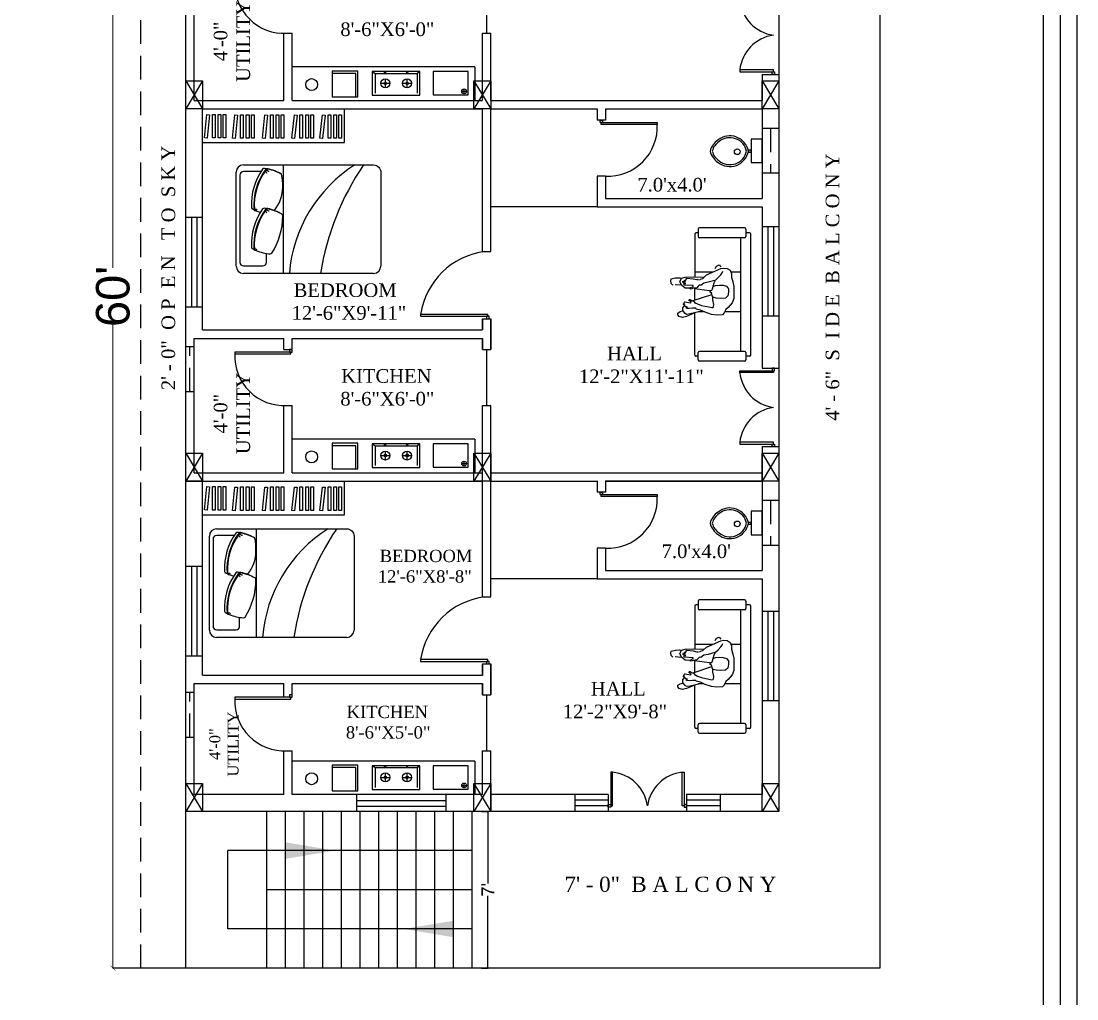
# Model space of a CAD drawing. Header units: inches. Extents: x 572007 to 584304, y -133032 to -127720.
# Drawn here: x 574140 to 574706, y -132204 to -131680 of the extents above; entities that cross this region are included whole.
import ezdxf

# ---------------------------------------------------------------- set-up
doc = ezdxf.new("R2010")
doc.units = ezdxf.units.IN
doc.header["$LTSCALE"] = 2
doc.header["$MEASUREMENT"] = 0
doc.header["$PDSIZE"] = 60727.40515
doc.linetypes.add('HIDDEN', pattern=[9.525, 6.35, -3.175])
doc.styles.add('MtXpl_Times_New_Roma', font='times.ttf')
doc.styles.get("Standard").update_dxf_attribs({"font": 'arial.ttf'})
doc.dimstyles.new('Standard$0', dxfattribs={"dimtxt": 12, "dimasz": 2.5, "dimexe": 0, "dimexo": 0, "dimgap": 0, "dimtad": 0, "dimdec": 1, "dimzin": 0, "dimdsep": 46, "dimlunit": 4, "dimtxsty": 'Standard', "dimblk": 'ARCHTICK', "dimcen": 15.09, "dimclrd": 47, "dimadec": 0, "dimazin": 0, "dimtfac": 1, "dimtdec": 1, "dimtofl": 0, "dimtmove": 0, "dimatfit": 3, "dimldrblk": 'ARCHTICK', "dimfxl": 1, "dimtolj": 1, "dimtzin": 0, "dimlwd": 20, "dimarcsym": 0})

# ---------------------------------------------------------------- blocks, each defined once
blk = doc.blocks.new('_ArchTick')
at = {"color": 0, "linetype": 'ByBlock', "const_width": 0.15}
blk.add_lwpolyline([(-0.5, -0.5), (0.5, 0.5)], dxfattribs=at)
blk = doc.blocks.new('*D44')
at = {"color": 0, "linetype": 'Continuous', "lineweight": -2, "transparency": 16777216}
for p, q in [((574204.5, -131467.37), (574189.5, -131467.37)), ((574204.5, -132187.37), (574189.5, -132187.37))]:
    blk.add_line(p, q, dxfattribs=at)
at = {"color": 47, "lineweight": 20, "transparency": 16777216}
for p, q in [((574189.5, -131467.37), (574189.5, -131812.04)), ((574189.5, -132187.37), (574189.5, -131842.69))]:
    blk.add_line(p, q, dxfattribs=at)
at = {"layer": 'DEFPOINTS', "color": 0, "transparency": 16777216}
for p in [(574204.5, -131467.37), (574189.5, -132187.37), (574204.5, -132187.37)]:
    blk.add_point(p, dxfattribs=at)
at = {"color": 47, "lineweight": 20, "transparency": 16777216, "xscale": 2.5, "yscale": 2.5, "zscale": 2.5}
for p, rotation in [((574189.5, -131467.37), 90), ((574189.5, -132187.37), 270)]:
    blk.add_blockref('_ArchTick', p, dxfattribs=dict(at, rotation=rotation))
at = {"color": 0, "transparency": 16777216, "insert": (574189.5, -131827.37), "char_height": 12, "attachment_point": 5, "rotation": 90}
blk.add_mtext("\\A1;{\\H1.5x;60'}", dxfattribs=at)

msp = doc.modelspace()

# ---------------------------------------------------------------- linework, layer by layer
at = {"linetype": 'HIDDEN'}
for p, q in [((574204.5, -132187.37), (574204.5, -131467.37)), ((574542, -131737.37), (574542, -131761.37)), ((574230.75, -131878.3), (574230.75, -131854.3)), ((574542, -131936.79), (574542, -131960.79)), ((574230.75, -132063.52), (574230.75, -132039.52))]:
    msp.add_line(p, q, dxfattribs=at)
for p, q in [((574600.5, -131491.37), (574600.5, -132187.37)), ((574228.5, -132187.37), (574228.5, -131515.37)), ((574546.5, -131563.37), (574546.5, -132103.37)), ((574233, -131722.37), (574233, -131650.37)), ((574389.75, -131656.37), (574389.75, -131686.37)), ((574281, -131722.37), (574281, -131686.37)), ((574281, -131686.37), (574285.5, -131686.37)), ((574285.5, -131722.37), (574285.5, -131686.37)), ((574387.5, -131722.37), (574387.5, -131686.37)), ((574387.5, -131686.37), (574392, -131686.37)), ((574392, -131722.37), (574392, -131686.37)), ((574320.8, -131706.59), (574307.04, -131706.59)), ((574307.04, -131706.59), (574307.04, -131720.34)), ((574320.8, -131706.59), (574307.04, -131706.59)), ((574307.04, -131706.59), (574307.04, -131720.34)), ((574319.61, -131707.89), (574307.04, -131707.89)), ((574307.04, -131707.89), (574307.04, -131720.34)), ((574319.61, -131720.34), (574319.61, -131707.89)), ((574320.8, -131720.34), (574320.8, -131706.59)), ((574320.8, -131720.34), (574320.8, -131706.59)), ((574353.99, -131706.87), (574328.36, -131706.87)), ((574328.36, -131706.87), (574328.36, -131719.57)), ((574353.99, -131719.57), (574353.99, -131706.87)), ((574361.16, -131706.91), (574361.16, -131719.41)), ((574379.83, -131706.91), (574361.16, -131706.91)), ((574379.83, -131719.41), (574379.83, -131706.91)), ((574543.5, -131706.03), (574525.5, -131706.03)), ((574525.5, -131706.03), (574525.5, -131707.03)), ((574525.5, -131707.03), (574543.5, -131707.03)), ((574537.5, -131708.37), (574537.5, -131722.37)), ((574542.85, -131708.37), (574542.85, -131707.03)), ((574542.85, -131707.03), (574544.15, -131707.03)), ((574544.15, -131708.37), (574542.85, -131708.37)), ((574543.5, -131707.03), (574543.5, -131706.03)), ((574544.15, -131707.03), (574544.15, -131708.37)), ((574333.1, -131713.15), (574334.8, -131713.15)), ((574335.5, -131712.45), (574335.5, -131710.75)), ((574335.5, -131715.55), (574335.5, -131713.84)), ((574336.19, -131713.15), (574337.89, -131713.15)), ((574344.74, -131713.15), (574346.44, -131713.15)), ((574347.14, -131712.45), (574347.14, -131710.75)), ((574347.14, -131715.55), (574347.14, -131713.84)), ((574347.83, -131713.15), (574349.53, -131713.15)), ((574307.04, -131720.34), (574320.8, -131720.34)), ((574307.04, -131720.34), (574320.8, -131720.34)), ((574307.04, -131720.34), (574319.61, -131720.34)), ((574328.36, -131719.57), (574353.99, -131719.57)), ((574361.16, -131719.41), (574379.83, -131719.41)), ((574233, -131722.37), (574281, -131722.37)), ((574237.5, -131726.87), (574387.5, -131726.87)), ((574237.5, -131845.37), (574237.5, -131726.87)), ((574285.5, -131722.37), (574387.5, -131722.37)), ((574313.62, -131744.87), (574313.62, -131726.87)), ((574387.5, -131803.55), (574387.5, -131726.87)), ((574392, -131722.37), (574537.5, -131722.37)), ((574392, -131726.87), (574449, -131726.87)), ((574392, -131803.37), (574392, -131726.87)), ((574449, -131726.87), (574449, -131732.87)), ((574453.5, -131726.87), (574537.5, -131726.87)), ((574453.5, -131726.87), (574453.5, -131732.87)), ((574537.5, -131726.87), (574537.5, -131774.87)), ((574546.5, -131737.37), (574537.5, -131737.37)), ((574237.5, -131744.87), (574313.62, -131744.87)), ((574255.56, -131811.17, 178.69), (574255.56, -131760.77, 178.69)), ((574255.56, -131811.17, 178.69), (574255.56, -131760.77, 178.69)), ((574259.43, -131756.9, 178.69), (574329.22, -131756.9, 178.69)), ((574280.82, -131815.05, 178.69), (574280.82, -131756.9, 178.69)), ((574333.09, -131760.56, 178.69), (574333.09, -131811.15, 178.69)), ((574546.5, -131761.37), (574537.5, -131761.37)), ((574449, -131762.87), (574449, -131779.37)), ((574453.5, -131762.87), (574453.5, -131774.87)), ((574453.5, -131774.87), (574537.5, -131774.87)), ((574449, -131779.37), (574537.5, -131779.37)), ((574537.5, -131779.37), (574537.5, -131865.87)), ((574228.5, -131784.87), (574237.5, -131784.87)), ((574231.5, -131784.87), (574231.5, -131832.87)), ((574234.5, -131784.87), (574234.5, -131832.87)), ((574537.5, -131789.87), (574546.5, -131789.87)), ((574540.5, -131789.87), (574540.5, -131837.87)), ((574543.5, -131789.87), (574543.5, -131837.87)), ((574501.35, -131793.97), (574501.35, -131816.83)), ((574503.12, -131793.26), (574502.06, -131793.26)), ((574503.12, -131791.32), (574503.12, -131795.2)), ((574528.01, -131790.61), (574503.83, -131790.61)), ((574528.72, -131791.32), (574528.72, -131795.2)), ((574530.66, -131793.26), (574528.72, -131793.26)), ((574531.36, -131858.75), (574531.36, -131793.97)), ((574528.01, -131795.91), (574503.83, -131795.91)), ((574526.07, -131856.81), (574526.07, -131795.91)), ((574387.5, -131803.37), (574392, -131803.37)), ((574507.67, -131815.85), (574515.25, -131812.47)), ((574512.26, -131812.37), (574513.07, -131811.16)), ((574513.07, -131811.16), (574514.44, -131810.52)), ((574514.44, -131810.52), (574515.4, -131811.57)), ((574515.25, -131812.47), (574516.86, -131812.23)), ((574516.86, -131812.23), (574518.71, -131812.39)), ((574518.71, -131812.39), (574520.41, -131813.35)), ((574329.22, -131815.05, 178.69), (574259.43, -131815.05, 178.69)), ((574493.33, -131819.55), (574494.3, -131817.62)), ((574494.3, -131817.62), (574496.23, -131817.06)), ((574496.23, -131817.06), (574500.74, -131816.82)), ((574496.71, -131818.02), (574497.04, -131817.54)), ((574496.79, -131818.43), (574496.71, -131818.02)), ((574497.04, -131817.54), (574500.42, -131817.94)), ((574500.42, -131817.94), (574502.52, -131818.35)), ((574500.74, -131816.82), (574506.06, -131816.98)), ((574510.82, -131814.44), (574501.35, -131814.44)), ((574503.97, -131818.59), (574504.45, -131818.1)), ((574504.45, -131818.1), (574505.66, -131817.78)), ((574505.66, -131817.78), (574507.67, -131815.85)), ((574512.43, -131818.59), (574513.96, -131817.3)), ((574513.96, -131817.3), (574515.33, -131815.77)), ((574515.33, -131815.77), (574515.97, -131814.8)), ((574515.97, -131814.8), (574516.46, -131813.92)), ((574520.41, -131813.35), (574520.97, -131815.29)), ((574526.07, -131814.44), (574520.73, -131814.44)), ((574520.97, -131815.29), (574521.05, -131816.98)), ((574521.05, -131816.98), (574521.78, -131819.63)), ((574494.13, -131821.41), (574490.83, -131821.16)), ((574494.38, -131821.49), (574493.33, -131819.55)), ((574496.23, -131822.94), (574494.38, -131821.49)), ((574495.02, -131819.47), (574495.42, -131819.39)), ((574495.1, -131820.12), (574495.02, -131819.47)), ((574496.63, -131820.44), (574495.1, -131820.12)), ((574495.42, -131819.39), (574496.39, -131819.31)), ((574495.59, -131820.92), (574495.67, -131820.52)), ((574495.75, -131821.33), (574495.59, -131820.92)), ((574495.67, -131820.52), (574496.63, -131820.44)), ((574500.5, -131821.57), (574495.75, -131821.33)), ((574495.83, -131818.59), (574496.79, -131818.43)), ((574495.83, -131818.99), (574495.83, -131818.59)), ((574496.39, -131819.31), (574495.83, -131818.99)), ((574498.81, -131823.02), (574496.23, -131822.94)), ((574498.89, -131822.85), (574500.5, -131822.05)), ((574498.89, -131823.26), (574498.89, -131822.85)), ((574499.45, -131823.5), (574498.89, -131823.26)), ((574500.58, -131823.02), (574499.45, -131823.5)), ((574500.5, -131822.05), (574500.5, -131821.57)), ((574502.52, -131822.77), (574500.58, -131823.02)), ((574509.29, -131824.38), (574501.23, -131823.26)), ((574501.35, -131829.44), (574501.35, -131822.92)), ((574502.52, -131818.35), (574503.4, -131818.35)), ((574503.24, -131821.97), (574502.52, -131822.77)), ((574503.97, -131821.24), (574503.24, -131821.97)), ((574504.53, -131821.49), (574503.97, -131821.24)), ((574506.22, -131820.28), (574504.53, -131821.49)), ((574508.48, -131819.8), (574506.22, -131820.28)), ((574512.19, -131818.83), (574508.48, -131819.8)), ((574510.41, -131824.06), (574510.82, -131823.26)), ((574510.82, -131823.26), (574511.3, -131822.05)), ((574511.14, -131821.89), (574511.78, -131820.12)), ((574511.3, -131822.05), (574512.43, -131821.49)), ((574511.78, -131820.12), (574512.43, -131818.59)), ((574512.43, -131821.49), (574514.52, -131821.33)), ((574514.52, -131821.33), (574516.54, -131821.41)), ((574516.54, -131821.41), (574518.39, -131821.97)), ((574518.39, -131821.97), (574519.44, -131823.34)), ((574519.44, -131823.34), (574519.52, -131825.03)), ((574521.78, -131819.63), (574522.26, -131822.05)), ((574522.26, -131822.05), (574522.34, -131828.49)), ((574498.16, -131829.38), (574498.33, -131829.06)), ((574499.37, -131830.5), (574498.16, -131829.38)), ((574498.33, -131829.06), (574498.81, -131829.06)), ((574498.81, -131829.06), (574499.53, -131829.54)), ((574510.25, -131826.48), (574500.34, -131829.78)), ((574509.61, -131824.71), (574509.93, -131824.22)), ((574509.69, -131825.19), (574509.61, -131824.71)), ((574510.41, -131825.51), (574509.69, -131825.19)), ((574509.93, -131824.22), (574510.41, -131824.06)), ((574510.33, -131825.83), (574510.41, -131825.51)), ((574510.74, -131827.04), (574510.33, -131825.83)), ((574511.3, -131827.85), (574510.74, -131827.04)), ((574511.06, -131829.14), (574511.06, -131827.77)), ((574511.54, -131831.63), (574511.06, -131829.14)), ((574512.75, -131828.33), (574511.3, -131827.85)), ((574515.25, -131828.49), (574512.75, -131828.33)), ((574517.83, -131828.25), (574515.25, -131828.49)), ((574519.04, -131827.12), (574517.83, -131828.25)), ((574519.52, -131825.03), (574519.04, -131827.12)), ((574522.34, -131828.49), (574521.37, -131830.75)), ((574228.5, -131832.87), (574237.5, -131832.87)), ((574493.49, -131835.5), (574494.78, -131835.17)), ((574495.87, -131832.03), (574494.78, -131833.48)), ((574494.78, -131833.48), (574494.78, -131834.85)), ((574494.78, -131834.85), (574495.67, -131836.06)), ((574495.34, -131831.39), (574495.91, -131831.31)), ((574495.34, -131831.79), (574495.34, -131831.39)), ((574496.23, -131832.2), (574495.34, -131831.79)), ((574495.5, -131830.75), (574496.07, -131830.26)), ((574495.91, -131831.31), (574495.5, -131830.75)), ((574495.75, -131832.36), (574496.23, -131832.2)), ((574495.83, -131832.6), (574495.75, -131832.36)), ((574497.44, -131833.08), (574495.83, -131832.6)), ((574496.07, -131830.26), (574499.29, -131830.75)), ((574496.71, -131833.32), (574497.44, -131833.08)), ((574496.87, -131833.81), (574496.71, -131833.32)), ((574498.41, -131833.89), (574496.87, -131833.81)), ((574500.1, -131833.73), (574498.41, -131833.89)), ((574499.29, -131830.75), (574499.37, -131830.5)), ((574499.53, -131829.54), (574500.74, -131829.86)), ((574501.87, -131833.73), (574500.1, -131833.73)), ((574500.74, -131829.86), (574501.79, -131831.15)), ((574502.03, -131834.21), (574501.87, -131833.73)), ((574501.95, -131830.91), (574502.84, -131831.39)), ((574504.37, -131834.77), (574502.03, -131834.21)), ((574502.84, -131831.39), (574505.01, -131832.2)), ((574506.87, -131835.9), (574504.37, -131834.77)), ((574505.01, -131832.2), (574508.88, -131833)), ((574508.88, -131833), (574510.49, -131833.4)), ((574510.49, -131833.4), (574511.22, -131833.24)), ((574511.22, -131833.24), (574511.46, -131832.84)), ((574511.46, -131832.84), (574511.54, -131831.63)), ((574517.99, -131834.37), (574517.18, -131836.22)), ((574519.2, -131833.24), (574517.99, -131834.37)), ((574521.37, -131830.75), (574519.2, -131833.24)), ((574387.5, -131845.37), (574387.5, -131839.37)), ((574387.5, -131839.37), (574387.5, -131845.37)), ((574387.5, -131845.37), (574387.5, -131839.37)), ((574387.5, -131839.37), (574392, -131839.37)), ((574392, -131855.87), (574392, -131839.37)), ((574392, -131839.37), (574392, -131855.87)), ((574494.7, -131838.64), (574492.93, -131838.07)), ((574496.87, -131838.07), (574494.7, -131838.64)), ((574495.67, -131836.06), (574496.87, -131836.87)), ((574501.35, -131836.24), (574496.87, -131838.07)), ((574496.87, -131836.87), (574498.81, -131836.62)), ((574498.81, -131836.62), (574501.95, -131835.9)), ((574501.35, -131858.75), (574501.35, -131836.03)), ((574501.95, -131835.9), (574504.85, -131835.26)), ((574506.03, -131835.63), (574503.18, -131835.63)), ((574510.33, -131837.03), (574506.87, -131835.9)), ((574512.99, -131837.43), (574510.33, -131837.03)), ((574516.22, -131837.19), (574512.99, -131837.43)), ((574517.18, -131836.22), (574516.22, -131837.19)), ((574526.07, -131835.63), (574517.44, -131835.63)), ((574537.5, -131837.87), (574546.5, -131837.87)), ((574237.5, -131845.37), (574387.5, -131845.37)), ((574233, -131849.87), (574281, -131849.87)), ((574233, -131921.87), (574233, -131849.87)), ((574281, -131855.87), (574281, -131849.87)), ((574285.5, -131849.87), (574387.5, -131849.87)), ((574285.5, -131857.2), (574285.5, -131849.87)), ((574387.5, -131855.87), (574387.5, -131849.87)), ((574387.5, -131849.87), (574387.5, -131855.87)), ((574228.5, -131854.3), (574233, -131854.3)), ((574281, -131855.87), (574285.5, -131855.87)), ((574281, -131855.87), (574285.5, -131855.87)), ((574387.5, -131855.87), (574392, -131855.87)), ((574389.75, -131855.87), (574389.75, -131885.87)), ((574503.12, -131861.4), (574503.12, -131857.52)), ((574528.01, -131856.81), (574503.83, -131856.81)), ((574528.72, -131857.52), (574528.72, -131861.4)), ((574503.12, -131859.46), (574502.06, -131859.46)), ((574528.01, -131862.11), (574503.83, -131862.11)), ((574530.66, -131859.46), (574528.72, -131859.46)), ((574525.5, -131868.2), (574525.5, -131867.2)), ((574525.5, -131867.2), (574543.5, -131867.2)), ((574543.5, -131868.2), (574525.5, -131868.2)), ((574542.85, -131865.87), (574542.85, -131867.2)), ((574544.15, -131865.87), (574542.85, -131865.87)), ((574542.85, -131867.2), (574544.15, -131867.2)), ((574543.5, -131867.2), (574543.5, -131868.2)), ((574544.15, -131867.2), (574544.15, -131865.87)), ((574228.5, -131878.3), (574233, -131878.3)), ((574281, -131921.87), (574281, -131885.87)), ((574281, -131885.87), (574285.5, -131885.87)), ((574285.5, -131921.87), (574285.5, -131885.87)), ((574387.5, -131921.87), (574387.5, -131885.87)), ((574387.5, -131885.87), (574392, -131885.87)), ((574392, -131921.87), (574392, -131885.87)), ((574320.8, -131906.09), (574307.04, -131906.09)), ((574307.04, -131906.09), (574307.04, -131919.84)), ((574320.8, -131906.09), (574307.04, -131906.09)), ((574307.04, -131906.09), (574307.04, -131919.84)), ((574319.61, -131907.39), (574307.04, -131907.39)), ((574307.04, -131907.39), (574307.04, -131919.84)), ((574319.61, -131919.84), (574319.61, -131907.39)), ((574320.8, -131919.84), (574320.8, -131906.09)), ((574320.8, -131919.84), (574320.8, -131906.09)), ((574353.99, -131906.37), (574328.36, -131906.37)), ((574328.36, -131906.37), (574328.36, -131919.07)), ((574353.99, -131919.07), (574353.99, -131906.37)), ((574361.16, -131906.41), (574361.16, -131918.91)), ((574379.83, -131906.41), (574361.16, -131906.41)), ((574379.83, -131918.91), (574379.83, -131906.41)), ((574543.5, -131905.53), (574525.5, -131905.53)), ((574525.5, -131905.53), (574525.5, -131906.53)), ((574525.5, -131906.53), (574543.5, -131906.53)), ((574537.5, -131907.87), (574537.5, -131921.87)), ((574537.5, -131907.87), (574537.5, -131974.29)), ((574542.85, -131907.87), (574542.85, -131906.53)), ((574542.85, -131906.53), (574544.15, -131906.53)), ((574544.15, -131907.87), (574542.85, -131907.87)), ((574543.5, -131906.53), (574543.5, -131905.53)), ((574544.15, -131906.53), (574544.15, -131907.87)), ((574333.1, -131912.65), (574334.8, -131912.65)), ((574335.5, -131911.95), (574335.5, -131910.25)), ((574335.5, -131915.05), (574335.5, -131913.34)), ((574336.19, -131912.65), (574337.89, -131912.65)), ((574344.74, -131912.65), (574346.44, -131912.65)), ((574347.14, -131911.95), (574347.14, -131910.25)), ((574347.14, -131915.05), (574347.14, -131913.34)), ((574347.83, -131912.65), (574349.53, -131912.65)), ((574307.04, -131919.84), (574320.8, -131919.84)), ((574307.04, -131919.84), (574320.8, -131919.84)), ((574307.04, -131919.84), (574319.61, -131919.84)), ((574328.36, -131919.07), (574353.99, -131919.07)), ((574361.16, -131918.91), (574379.83, -131918.91)), ((574387.5, -131988.55), (574387.5, -131914.87)), ((574392, -131988.37), (574392, -131914.87)), ((574233, -131921.87), (574281, -131921.87)), ((574285.5, -131921.87), (574387.5, -131921.87)), ((574392, -131921.87), (574537.5, -131921.87)), ((574228.5, -131926.37), (574387.5, -131926.37)), ((574237.5, -132030.37), (574237.5, -131926.37)), ((574313.62, -131944.37), (574313.62, -131926.37)), ((574392, -131926.37), (574449, -131926.37)), ((574449, -131926.29), (574449, -131932.29)), ((574453.5, -131926.29), (574537.5, -131926.29)), ((574453.5, -131926.29), (574453.5, -131932.29)), ((574453.5, -131926.37), (574537.5, -131926.37)), ((574453.5, -131926.37), (574537.5, -131926.37)), ((574537.5, -131926.29), (574537.5, -131974.29)), ((574453.5, -131932.29), (574449, -131932.29)), ((574546.5, -131936.79), (574537.5, -131936.79)), ((574237.5, -131944.37), (574313.62, -131944.37)), ((574245.06, -131951.94, 178.69), (574314.84, -131951.94, 178.69)), ((574266.44, -132010.09, 178.69), (574266.44, -131951.94, 178.69)), ((574241.18, -132006.21, 178.69), (574241.18, -131955.81, 178.69)), ((574241.18, -132006.21, 178.69), (574241.18, -131955.81, 178.69)), ((574318.72, -131955.6, 178.69), (574318.72, -132006.19, 178.69)), ((574537.5, -131954.87), (574537.5, -131974.29)), ((574449, -131962.29), (574449, -131978.79)), ((574453.5, -131962.29), (574453.5, -131974.29)), ((574546.5, -131960.79), (574537.5, -131960.79)), ((574228.5, -131971.95), (574237.5, -131971.95)), ((574231.5, -131971.95), (574231.5, -132019.95)), ((574234.5, -131971.95), (574234.5, -132019.95)), ((574453.5, -131974.29), (574537.5, -131974.29)), ((574449, -131978.79), (574537.5, -131978.79)), ((574537.5, -131978.79), (574537.5, -132094.37)), ((574537.5, -131978.79), (574537.5, -132023.87)), ((574387.5, -131988.37), (574392, -131988.37)), ((574501.35, -131993.39), (574501.35, -132016.26)), ((574503.12, -131992.68), (574502.06, -131992.68)), ((574503.12, -131990.74), (574503.12, -131994.62)), ((574528.01, -131990.03), (574503.83, -131990.03)), ((574528.72, -131990.74), (574528.72, -131994.62)), ((574530.66, -131992.68), (574528.72, -131992.68)), ((574531.36, -132058.17), (574531.36, -131993.39)), ((574528.01, -131995.33), (574503.83, -131995.33)), ((574526.07, -132056.23), (574526.07, -131995.33)), ((574537.5, -131996.01), (574546.5, -131996.01)), ((574540.5, -131996.01), (574540.5, -132044.01)), ((574543.5, -131996.01), (574543.5, -132044.01)), ((574314.84, -132010.09, 178.69), (574245.06, -132010.09, 178.69)), ((574512.26, -132011.79), (574513.07, -132010.59)), ((574513.07, -132010.59), (574514.44, -132009.94)), ((574514.44, -132009.94), (574515.4, -132010.99)), ((574496.23, -132016.48), (574500.74, -132016.24)), ((574500.74, -132016.24), (574506.06, -132016.4)), ((574510.82, -132013.86), (574501.35, -132013.86)), ((574505.66, -132017.2), (574507.67, -132015.27)), ((574507.67, -132015.27), (574515.25, -132011.89)), ((574513.96, -132016.72), (574515.33, -132015.19)), ((574515.25, -132011.89), (574516.86, -132011.65)), ((574515.33, -132015.19), (574515.97, -132014.22)), ((574515.97, -132014.22), (574516.46, -132013.34)), ((574516.86, -132011.65), (574518.71, -132011.81)), ((574518.71, -132011.81), (574520.41, -132012.77)), ((574520.41, -132012.77), (574520.97, -132014.71)), ((574526.07, -132013.86), (574520.73, -132013.86)), ((574520.97, -132014.71), (574521.05, -132016.4)), ((574228.5, -132019.95), (574237.5, -132019.95)), ((574494.3, -132017.04), (574496.23, -132016.48)), ((574496.23, -132022.36), (574494.38, -132020.91)), ((574495.02, -132018.89), (574495.42, -132018.81)), ((574496.63, -132019.86), (574495.1, -132019.54)), ((574495.42, -132018.81), (574496.39, -132018.73)), ((574495.59, -132020.34), (574495.67, -132019.94)), ((574495.75, -132020.75), (574495.59, -132020.34)), ((574495.67, -132019.94), (574496.63, -132019.86)), ((574500.5, -132020.99), (574495.75, -132020.75)), ((574495.83, -132018.01), (574496.79, -132017.85)), ((574495.83, -132018.41), (574495.83, -132018.01)), ((574496.39, -132018.73), (574495.83, -132018.41)), ((574496.71, -132017.44), (574497.04, -132016.96)), ((574496.79, -132017.85), (574496.71, -132017.44)), ((574497.04, -132016.96), (574500.42, -132017.36)), ((574498.89, -132022.28), (574500.5, -132021.47)), ((574500.42, -132017.36), (574502.52, -132017.77)), ((574500.5, -132021.47), (574500.5, -132020.99)), ((574502.52, -132017.77), (574503.4, -132017.77)), ((574503.24, -132021.39), (574502.52, -132022.2)), ((574503.97, -132020.67), (574503.24, -132021.39)), ((574503.97, -132018.01), (574504.45, -132017.53)), ((574504.53, -132020.91), (574503.97, -132020.67)), ((574504.45, -132017.53), (574505.66, -132017.2)), ((574506.22, -132019.7), (574504.53, -132020.91)), ((574508.48, -132019.22), (574506.22, -132019.7)), ((574512.19, -132018.25), (574508.48, -132019.22)), ((574510.82, -132022.68), (574511.3, -132021.47)), ((574511.14, -132021.31), (574511.78, -132019.54)), ((574511.3, -132021.47), (574512.43, -132020.91)), ((574511.78, -132019.54), (574512.43, -132018.01)), ((574512.43, -132018.01), (574513.96, -132016.72)), ((574512.43, -132020.91), (574514.52, -132020.75)), ((574514.52, -132020.75), (574516.54, -132020.83)), ((574516.54, -132020.83), (574518.39, -132021.39)), ((574518.39, -132021.39), (574519.44, -132022.76)), ((574521.05, -132016.4), (574521.78, -132019.06)), ((574521.78, -132019.06), (574522.26, -132021.47)), ((574522.26, -132021.47), (574522.34, -132027.91)), ((574387.5, -132030.37), (574387.5, -132024.37)), ((574387.5, -132024.37), (574387.5, -132030.37)), ((574387.5, -132030.37), (574387.5, -132024.37)), ((574387.5, -132024.37), (574392, -132024.37)), ((574392, -132040.87), (574392, -132024.37)), ((574392, -132024.37), (574392, -132040.87)), ((574392, -132040.87), (574392, -132024.37)), ((574392, -132024.37), (574392, -132040.87)), ((574498.81, -132022.44), (574496.23, -132022.36)), ((574498.89, -132022.68), (574498.89, -132022.28)), ((574499.45, -132022.92), (574498.89, -132022.68)), ((574500.58, -132022.44), (574499.45, -132022.92)), ((574510.25, -132025.9), (574500.34, -132029.2)), ((574502.52, -132022.2), (574500.58, -132022.44)), ((574509.29, -132023.81), (574501.23, -132022.68)), ((574501.35, -132028.86), (574501.35, -132022.34)), ((574509.61, -132024.13), (574509.93, -132023.64)), ((574509.69, -132024.61), (574509.61, -132024.13)), ((574510.41, -132024.93), (574509.69, -132024.61)), ((574509.93, -132023.64), (574510.41, -132023.48)), ((574510.33, -132025.26), (574510.41, -132024.93)), ((574510.74, -132026.46), (574510.33, -132025.26)), ((574510.41, -132023.48), (574510.82, -132022.68)), ((574511.3, -132027.27), (574510.74, -132026.46)), ((574511.06, -132028.56), (574511.06, -132027.19)), ((574512.75, -132027.75), (574511.3, -132027.27)), ((574519.04, -132026.54), (574517.83, -132027.67)), ((574519.52, -132024.45), (574519.04, -132026.54)), ((574519.44, -132022.76), (574519.52, -132024.45)), ((574237.5, -132030.37), (574387.5, -132030.37)), ((574495.87, -132031.45), (574494.78, -132032.9)), ((574495.34, -132030.81), (574495.91, -132030.73)), ((574495.34, -132031.21), (574495.34, -132030.81)), ((574496.23, -132031.62), (574495.34, -132031.21)), ((574495.5, -132030.17), (574496.07, -132029.68)), ((574495.91, -132030.73), (574495.5, -132030.17)), ((574495.75, -132031.78), (574496.23, -132031.62)), ((574495.83, -132032.02), (574495.75, -132031.78)), ((574497.44, -132032.5), (574495.83, -132032.02)), ((574496.07, -132029.68), (574499.29, -132030.17)), ((574496.71, -132032.74), (574497.44, -132032.5)), ((574496.87, -132033.23), (574496.71, -132032.74)), ((574498.41, -132033.31), (574496.87, -132033.23)), ((574498.16, -132028.8), (574498.33, -132028.48)), ((574499.37, -132029.93), (574498.16, -132028.8)), ((574498.33, -132028.48), (574498.81, -132028.48)), ((574500.1, -132033.15), (574498.41, -132033.31)), ((574498.81, -132028.48), (574499.53, -132028.96)), ((574499.29, -132030.17), (574499.37, -132029.93)), ((574499.53, -132028.96), (574500.74, -132029.28)), ((574501.87, -132033.15), (574500.1, -132033.15)), ((574500.74, -132029.28), (574501.79, -132030.57)), ((574502.03, -132033.63), (574501.87, -132033.15)), ((574501.95, -132030.33), (574502.84, -132030.81)), ((574502.84, -132030.81), (574505.01, -132031.62)), ((574505.01, -132031.62), (574508.88, -132032.42)), ((574508.88, -132032.42), (574510.49, -132032.82)), ((574510.49, -132032.82), (574511.22, -132032.66)), ((574511.54, -132031.05), (574511.06, -132028.56)), ((574511.22, -132032.66), (574511.46, -132032.26)), ((574511.46, -132032.26), (574511.54, -132031.05)), ((574515.25, -132027.91), (574512.75, -132027.75)), ((574517.83, -132027.67), (574515.25, -132027.91)), ((574519.2, -132032.66), (574517.99, -132033.79)), ((574521.37, -132030.17), (574519.2, -132032.66)), ((574522.34, -132027.91), (574521.37, -132030.17)), ((574233, -132034.87), (574281, -132034.87)), ((574233, -132094.37), (574233, -132034.87)), ((574281, -132042.2), (574281, -132034.87)), ((574285.5, -132034.87), (574387.5, -132034.87)), ((574285.5, -132042.2), (574285.5, -132034.87)), ((574387.5, -132040.87), (574387.5, -132034.87)), ((574387.5, -132034.87), (574387.5, -132040.87)), ((574496.87, -132037.49), (574494.7, -132038.06)), ((574494.78, -132034.27), (574495.67, -132035.48)), ((574495.67, -132035.48), (574496.87, -132036.29)), ((574501.35, -132035.66), (574496.87, -132037.49)), ((574496.87, -132036.29), (574498.81, -132036.05)), ((574498.81, -132036.05), (574501.95, -132035.32)), ((574501.35, -132058.17), (574501.35, -132035.45)), ((574501.95, -132035.32), (574504.85, -132034.68)), ((574504.37, -132034.19), (574502.03, -132033.63)), ((574506.03, -132035.05), (574503.18, -132035.05)), ((574506.87, -132035.32), (574504.37, -132034.19)), ((574510.33, -132036.45), (574506.87, -132035.32)), ((574512.99, -132036.85), (574510.33, -132036.45)), ((574516.22, -132036.61), (574512.99, -132036.85)), ((574517.18, -132035.64), (574516.22, -132036.61)), ((574517.99, -132033.79), (574517.18, -132035.64)), ((574526.07, -132035.05), (574517.44, -132035.05)), ((574228.5, -132039.52), (574233, -132039.52)), ((574387.5, -132040.87), (574392, -132040.87)), ((574389.75, -132040.87), (574389.75, -132070.87)), ((574537.5, -132044.01), (574546.5, -132044.01)), ((574503.12, -132058.88), (574502.06, -132058.88)), ((574503.12, -132060.82), (574503.12, -132056.94)), ((574528.01, -132056.23), (574503.83, -132056.23)), ((574528.01, -132061.53), (574503.83, -132061.53)), ((574528.72, -132056.94), (574528.72, -132060.82)), ((574530.66, -132058.88), (574528.72, -132058.88)), ((574228.5, -132063.52), (574233, -132063.52)), ((574281, -132094.37), (574281, -132070.9)), ((574281, -132070.9), (574285.5, -132070.9)), ((574285.5, -132094.37), (574285.5, -132070.9)), ((574387.5, -132094.37), (574387.5, -132070.87)), ((574387.5, -132070.87), (574392, -132070.87)), ((574392, -132103.37), (574392, -132070.87)), ((574320.8, -132078.59), (574307.04, -132078.59)), ((574307.04, -132078.59), (574307.04, -132092.34)), ((574320.8, -132078.59), (574307.04, -132078.59)), ((574307.04, -132078.59), (574307.04, -132092.34)), ((574319.61, -132079.89), (574307.04, -132079.89)), ((574307.04, -132079.89), (574307.04, -132092.34)), ((574319.61, -132092.34), (574319.61, -132079.89)), ((574320.8, -132092.34), (574320.8, -132078.59)), ((574320.8, -132092.34), (574320.8, -132078.59)), ((574353.99, -132078.87), (574328.36, -132078.87)), ((574328.36, -132078.87), (574328.36, -132091.57)), ((574335.5, -132084.45), (574335.5, -132082.75)), ((574347.14, -132084.45), (574347.14, -132082.75)), ((574353.99, -132091.57), (574353.99, -132078.87)), ((574361.16, -132078.91), (574361.16, -132091.41)), ((574379.83, -132078.91), (574361.16, -132078.91)), ((574379.83, -132091.41), (574379.83, -132078.91)), ((574333.1, -132085.15), (574334.8, -132085.15)), ((574335.5, -132087.55), (574335.5, -132085.84)), ((574336.19, -132085.15), (574337.89, -132085.15)), ((574344.74, -132085.15), (574346.44, -132085.15)), ((574347.14, -132087.55), (574347.14, -132085.84)), ((574347.83, -132085.15), (574349.53, -132085.15)), ((574281, -132094.37), (574233, -132094.37)), ((574387.5, -132094.37), (574285.5, -132094.37)), ((574320, -132094.37), (574285.5, -132094.37)), ((574307.04, -132092.34), (574320.8, -132092.34)), ((574307.04, -132092.34), (574320.8, -132092.34)), ((574307.04, -132092.34), (574319.61, -132092.34)), ((574320, -132094.37), (574320, -132103.37)), ((574328.36, -132091.57), (574353.99, -132091.57)), ((574361.16, -132091.41), (574379.83, -132091.41)), ((574368, -132094.37), (574368, -132103.37)), ((574455, -132094.37), (574392, -132094.37)), ((574537.5, -132094.37), (574497, -132094.37)), ((574320, -132097.5), (574368, -132097.5)), ((574320, -132100.5), (574368, -132100.5)), ((574455, -132097.37), (574437, -132097.37)), ((574455, -132100.37), (574437, -132100.37)), ((574515, -132097.37), (574497, -132097.37)), ((574515, -132100.37), (574497, -132100.37)), ((574546.5, -132103.37), (574228.5, -132103.37)), ((574272, -132187.37), (574272, -132103.37)), ((574282, -132187.37), (574282, -132103.37)), ((574292, -132187.37), (574292, -132103.37)), ((574302, -132187.37), (574302, -132103.37)), ((574312, -132187.37), (574312, -132103.37)), ((574322, -132187.37), (574322, -132103.37)), ((574332, -132187.37), (574332, -132103.37)), ((574342, -132187.37), (574342, -132103.37)), ((574352, -132187.37), (574352, -132103.37)), ((574362, -132187.37), (574362, -132103.37)), ((574372, -132187.37), (574372, -132103.37)), ((574382, -132187.37), (574382, -132103.37)), ((574382, -132124.37), (574251, -132124.37)), ((574251, -132166.37), (574251, -132124.37)), ((574382, -132145.37), (574272, -132145.37)), ((574382, -132166.37), (574251, -132166.37)), ((574600.5, -132187.37), (574204.5, -132187.37))]:
    msp.add_line(p, q)
at = {"lineweight": 25}
for p, q in [((574383.5, -131704.37), (574285.5, -131704.37)), ((574383.5, -131704.37), (574383.5, -131722.37)), ((574330.05, -131708.08), (574328.36, -131706.87)), ((574352.55, -131708.08), (574330.05, -131708.08)), ((574330.05, -131708.08), (574330.05, -131718.51)), ((574353.99, -131706.87), (574352.55, -131708.08)), ((574352.55, -131708.08), (574352.55, -131718.51)), ((574377.7, -131718.74), (574377.7, -131716.16)), ((574376.41, -131717.45), (574379, -131717.45)), ((574383.5, -131903.87), (574285.5, -131903.87)), ((574330.05, -131907.58), (574328.36, -131906.37)), ((574352.55, -131907.58), (574330.05, -131907.58)), ((574330.05, -131907.58), (574330.05, -131918.01)), ((574353.99, -131906.37), (574352.55, -131907.58)), ((574352.55, -131907.58), (574352.55, -131918.01)), ((574383.5, -131903.87), (574383.5, -131921.87)), ((574376.41, -131916.95), (574379, -131916.95)), ((574377.7, -131918.24), (574377.7, -131915.66)), ((574383.5, -132076.37), (574285.5, -132076.37)), ((574383.5, -132076.37), (574383.5, -132094.37)), ((574330.05, -132080.08), (574328.36, -132078.87)), ((574352.55, -132080.08), (574330.05, -132080.08)), ((574330.05, -132080.08), (574330.05, -132090.51)), ((574353.99, -132078.87), (574352.55, -132080.08)), ((574352.55, -132080.08), (574352.55, -132090.51)), ((574376.41, -132089.45), (574379, -132089.45)), ((574377.7, -132090.74), (574377.7, -132088.16))]:
    msp.add_line(p, q, dxfattribs=at)
at = {"color": 7, "linetype": 'Continuous', "lineweight": 25}
for p, q in [((574335.33, -131707.2), (574334.97, -131707.57)), ((574335.12, -131707.24), (574335.01, -131707.35)), ((574335.46, -131707.25), (574335.02, -131707.69)), ((574335.55, -131707.34), (574335.11, -131707.78)), ((574335.59, -131707.47), (574335.24, -131707.83)), ((574347.22, -131707.16), (574346.87, -131707.51)), ((574347.35, -131707.2), (574346.91, -131707.64)), ((574347.45, -131707.29), (574347, -131707.74)), ((574347.5, -131707.41), (574347.12, -131707.79)), ((574347.48, -131707.61), (574347.32, -131707.77)), ((574335.33, -131906.7), (574334.97, -131907.07)), ((574335.12, -131906.74), (574335.01, -131906.85)), ((574335.46, -131906.75), (574335.02, -131907.19)), ((574335.55, -131906.84), (574335.11, -131907.28)), ((574335.59, -131906.97), (574335.24, -131907.33)), ((574347.22, -131906.66), (574346.87, -131907.01)), ((574347.35, -131906.7), (574346.91, -131907.14)), ((574347.45, -131906.79), (574347, -131907.24)), ((574347.5, -131906.91), (574347.12, -131907.29)), ((574347.48, -131907.11), (574347.32, -131907.27)), ((574335.33, -132079.2), (574334.97, -132079.57)), ((574335.12, -132079.24), (574335.01, -132079.35)), ((574335.46, -132079.25), (574335.02, -132079.69)), ((574335.55, -132079.34), (574335.11, -132079.78)), ((574335.59, -132079.47), (574335.24, -132079.83)), ((574347.22, -132079.16), (574346.87, -132079.51)), ((574347.35, -132079.2), (574346.91, -132079.64)), ((574347.45, -132079.29), (574347, -132079.74)), ((574347.5, -132079.41), (574347.12, -132079.79)), ((574347.48, -132079.61), (574347.32, -132079.77))]:
    msp.add_line(p, q, dxfattribs=at)
at = {"color": 0}
for p, q in [((574537.5, -131708.37), (574546.5, -131708.37)), ((574453.5, -131732.87), (574449, -131732.87)), ((574453.5, -131762.87), (574449, -131762.87)), ((574537.5, -131865.87), (574546.5, -131865.87)), ((574537.5, -131907.87), (574546.5, -131907.87)), ((574453.5, -131962.29), (574449, -131962.29)), ((574437, -132094.37), (574437, -132103.37)), ((574455, -132094.37), (574455, -132103.37)), ((574497, -132094.37), (574497, -132103.37)), ((574515, -132094.37), (574515, -132103.37))]:
    msp.add_line(p, q, dxfattribs=at)
at = {"color": 240}
for p, q in [((574237.5, -131711.87), (574228.5, -131726.87)), ((574228.5, -131711.87), (574237.5, -131726.87)), ((574392, -131711.87), (574383, -131726.87)), ((574383, -131711.87), (574392, -131726.87)), ((574546.5, -131711.87), (574537.5, -131726.87)), ((574537.5, -131711.87), (574546.5, -131726.87)), ((574237.5, -131911.37), (574228.5, -131926.37)), ((574228.5, -131911.37), (574237.5, -131926.37)), ((574392, -131911.37), (574383, -131926.37)), ((574383, -131911.37), (574392, -131926.37)), ((574546.5, -131911.37), (574537.5, -131926.37)), ((574537.5, -131911.37), (574546.5, -131926.37)), ((574237.5, -132088.37), (574228.5, -132103.37)), ((574228.5, -132088.37), (574237.5, -132103.37)), ((574392, -132088.37), (574383, -132103.37)), ((574383, -132088.37), (574392, -132103.37)), ((574546.5, -132088.37), (574537.5, -132103.37)), ((574537.5, -132088.37), (574546.5, -132103.37))]:
    msp.add_line(p, q, dxfattribs=at)
at = {"linetype": 'ByBlock'}
for p, q in [((574449, -131779.37), (574392, -131779.37)), ((574449, -131978.79), (574392, -131978.79)), ((574383, -132088.37), (574392, -132088.37)), ((574383, -132103.37), (574383, -132088.37)), ((574392, -132088.37), (574392, -132103.37)), ((574392, -132103.37), (574383, -132103.37))]:
    msp.add_line(p, q, dxfattribs=at)
at = {"color": 18, "true_color": 0x000000}
for p, q in [((574488.73, -131818.02), (574490.99, -131817.46)), ((574490.99, -131817.46), (574493.17, -131817.38)), ((574493.17, -131817.38), (574493.73, -131817.62)), ((574492.36, -131836.38), (574493.49, -131835.5)), ((574492.36, -131837.27), (574492.36, -131836.38)), ((574492.93, -131838.07), (574492.36, -131837.27)), ((574488.73, -132017.44), (574490.99, -132016.88)), ((574494.13, -132020.83), (574490.83, -132020.59)), ((574490.99, -132016.88), (574493.17, -132016.8)), ((574493.17, -132016.8), (574493.73, -132017.04)), ((574493.33, -132018.97), (574494.3, -132017.04)), ((574494.38, -132020.91), (574493.33, -132018.97)), ((574495.1, -132019.54), (574495.02, -132018.89)), ((574494.78, -132032.9), (574494.78, -132034.27)), ((574492.36, -132035.8), (574493.49, -132034.92)), ((574492.36, -132036.69), (574492.36, -132035.8)), ((574492.93, -132037.49), (574492.36, -132036.69)), ((574494.7, -132038.06), (574492.93, -132037.49)), ((574493.49, -132034.92), (574494.78, -132034.6))]:
    msp.add_line(p, q, dxfattribs=at)
at = {"linetype": 'Continuous'}
for p, q in [((574387, -132103.37), (574390.68, -132103.37)), ((574390.5, -132103.37), (574390.5, -132142.08)), ((574390.5, -132187.37), (574390.5, -132148.65)), ((574387, -132187.37), (574390.68, -132187.37))]:
    msp.add_line(p, q, dxfattribs=at)
for points in [[(574706.17, -132442.87), (572941.9, -132442.87), (572941.9, -131207.88), (574706.17, -131207.88)], [(574697.17, -132433.87), (572950.9, -132433.87), (572950.9, -131216.88), (574697.17, -131216.88)], [(574688.17, -132424.87), (572959.9, -132424.87), (572959.9, -131225.88), (574688.17, -131225.88)], [(574239.9, -131742.49), (574238.47, -131742.34), (574239.77, -131729.83), (574241.2, -131729.98)], [(574244.2, -131742.38), (574242.77, -131742.38), (574242.77, -131729.8), (574244.2, -131729.8)], [(574247.3, -131742.38), (574245.86, -131742.38), (574245.86, -131729.8), (574247.3, -131729.8)], [(574250, -131742.38), (574248.56, -131742.38), (574248.56, -131729.8), (574250, -131729.8)], [(574255.01, -131742.7), (574253.58, -131742.55), (574254.88, -131730.04), (574256.31, -131730.19)], [(574259.31, -131742.59), (574257.88, -131742.59), (574257.88, -131730.01), (574259.31, -131730.01)], [(574262.41, -131742.59), (574260.97, -131742.59), (574260.97, -131730.01), (574262.41, -131730.01)], [(574265.11, -131742.59), (574263.67, -131742.59), (574263.67, -131730.01), (574265.11, -131730.01)], [(574271.03, -131742.7), (574269.61, -131742.55), (574270.91, -131730.04), (574272.33, -131730.19)], [(574275.34, -131742.59), (574273.9, -131742.59), (574273.9, -131730.01), (574275.34, -131730.01)], [(574278.44, -131742.59), (574277, -131742.59), (574277, -131730.01), (574278.44, -131730.01)], [(574281.14, -131742.59), (574279.7, -131742.59), (574279.7, -131730.01), (574281.14, -131730.01)], [(574286.86, -131742.7), (574285.44, -131742.55), (574286.74, -131730.04), (574288.16, -131730.19)], [(574291.17, -131742.59), (574289.73, -131742.59), (574289.73, -131730.01), (574291.17, -131730.01)], [(574294.27, -131742.59), (574292.83, -131742.59), (574292.83, -131730.01), (574294.27, -131730.01)], [(574296.97, -131742.59), (574295.53, -131742.59), (574295.53, -131730.01), (574296.97, -131730.01)], [(574301.89, -131742.7), (574300.46, -131742.55), (574301.76, -131730.04), (574303.19, -131730.19)], [(574306.19, -131742.59), (574304.76, -131742.59), (574304.76, -131730.01), (574306.19, -131730.01)], [(574309.29, -131742.59), (574307.86, -131742.59), (574307.86, -131730.01), (574309.29, -131730.01)], [(574311.99, -131742.59), (574310.56, -131742.59), (574310.56, -131730.01), (574311.99, -131730.01)], [(574450.6, -131734.2), (574450.6, -131732.87), (574451.9, -131732.87), (574451.9, -131734.2)], [(574451.25, -131735.2), (574451.25, -131734.2), (574481.25, -131734.2), (574481.25, -131735.2)], [(574537.5, -131755.68), (574537.5, -131743.06), (574531.59, -131743.06), (574531.59, -131755.68)], [(574531.59, -131750.01), (574531.59, -131749.07), (574530.17, -131749.07), (574530.17, -131750.01)], [(574390.4, -131838.03), (574390.4, -131837.03), (574354.4, -131837.03), (574354.4, -131838.03)], [(574391.06, -131839.37), (574391.06, -131838.03), (574389.75, -131838.03), (574389.75, -131839.37)], [(574284.85, -131858.2), (574284.85, -131857.2), (574254.85, -131857.2), (574254.85, -131858.2)], [(574285.5, -131857.2), (574285.5, -131855.87), (574284.19, -131855.87), (574284.19, -131857.2)], [(574239.9, -131941.99), (574238.47, -131941.84), (574239.77, -131929.33), (574241.2, -131929.48)], [(574244.2, -131941.88), (574242.77, -131941.88), (574242.77, -131929.3), (574244.2, -131929.3)], [(574247.3, -131941.88), (574245.86, -131941.88), (574245.86, -131929.3), (574247.3, -131929.3)], [(574250, -131941.88), (574248.56, -131941.88), (574248.56, -131929.3), (574250, -131929.3)], [(574255.01, -131942.2), (574253.58, -131942.05), (574254.88, -131929.54), (574256.31, -131929.69)], [(574259.31, -131942.09), (574257.88, -131942.09), (574257.88, -131929.51), (574259.31, -131929.51)], [(574262.41, -131942.09), (574260.97, -131942.09), (574260.97, -131929.51), (574262.41, -131929.51)], [(574265.11, -131942.09), (574263.67, -131942.09), (574263.67, -131929.51), (574265.11, -131929.51)], [(574271.03, -131942.2), (574269.61, -131942.05), (574270.91, -131929.54), (574272.33, -131929.69)], [(574275.34, -131942.09), (574273.9, -131942.09), (574273.9, -131929.51), (574275.34, -131929.51)], [(574278.44, -131942.09), (574277, -131942.09), (574277, -131929.51), (574278.44, -131929.51)], [(574281.14, -131942.09), (574279.7, -131942.09), (574279.7, -131929.51), (574281.14, -131929.51)], [(574286.86, -131942.2), (574285.44, -131942.05), (574286.74, -131929.54), (574288.16, -131929.69)], [(574291.17, -131942.09), (574289.73, -131942.09), (574289.73, -131929.51), (574291.17, -131929.51)], [(574294.27, -131942.09), (574292.83, -131942.09), (574292.83, -131929.51), (574294.27, -131929.51)], [(574296.97, -131942.09), (574295.53, -131942.09), (574295.53, -131929.51), (574296.97, -131929.51)], [(574301.89, -131942.2), (574300.46, -131942.05), (574301.76, -131929.54), (574303.19, -131929.69)], [(574306.19, -131942.09), (574304.76, -131942.09), (574304.76, -131929.51), (574306.19, -131929.51)], [(574309.29, -131942.09), (574307.86, -131942.09), (574307.86, -131929.51), (574309.29, -131929.51)], [(574311.99, -131942.09), (574310.56, -131942.09), (574310.56, -131929.51), (574311.99, -131929.51)], [(574450.6, -131933.62), (574450.6, -131932.29), (574451.9, -131932.29), (574451.9, -131933.62)], [(574451.25, -131934.62), (574451.25, -131933.62), (574481.25, -131933.62), (574481.25, -131934.62)], [(574537.5, -131955.1), (574537.5, -131942.48), (574531.59, -131942.48), (574531.59, -131955.1)], [(574531.59, -131949.43), (574531.59, -131948.49), (574530.17, -131948.49), (574530.17, -131949.43)], [(574390.4, -132023.03), (574390.4, -132022.03), (574354.4, -132022.03), (574354.4, -132023.03)], [(574391.06, -132024.37), (574391.06, -132023.03), (574389.75, -132023.03), (574389.75, -132024.37)], [(574284.85, -132043.2), (574284.85, -132042.2), (574254.85, -132042.2), (574254.85, -132043.2)], [(574285.5, -132042.2), (574285.5, -132040.87), (574284.19, -132040.87), (574284.19, -132042.2)], [(574456.34, -132100.37), (574457.34, -132100.37), (574457.34, -132082.37), (574456.34, -132082.37)], [(574495.66, -132100.37), (574494.66, -132100.37), (574494.66, -132082.37), (574495.66, -132082.37)], [(574455, -132099.71), (574456.34, -132099.71), (574456.34, -132101.02), (574455, -132101.02)], [(574497, -132099.71), (574495.66, -132099.71), (574495.66, -132101.02), (574497, -132101.02)]]:
    msp.add_lwpolyline(points, close=True)
at = {"color": 240}
for points in [[(574228.5, -131711.87), (574237.5, -131711.87), (574237.5, -131726.87), (574228.5, -131726.87)], [(574383, -131711.87), (574392, -131711.87), (574392, -131726.87), (574383, -131726.87)], [(574537.5, -131711.87), (574546.5, -131711.87), (574546.5, -131726.87), (574537.5, -131726.87)], [(574228.5, -131911.37), (574237.5, -131911.37), (574237.5, -131926.37), (574228.5, -131926.37)], [(574383, -131911.37), (574392, -131911.37), (574392, -131926.37), (574383, -131926.37)], [(574537.5, -131911.37), (574546.5, -131911.37), (574546.5, -131926.37), (574537.5, -131926.37)], [(574228.5, -132088.37), (574237.5, -132088.37), (574237.5, -132103.37), (574228.5, -132103.37)], [(574383, -132088.37), (574392, -132088.37), (574392, -132103.37), (574383, -132103.37)], [(574537.5, -132088.37), (574546.5, -132088.37), (574546.5, -132103.37), (574537.5, -132103.37)]]:
    msp.add_lwpolyline(points, close=True, dxfattribs=at)
at = {"elevation": 178.69}
for points in [[(574268.81, -131760.51), (574259.45, -131760.51, 0.414214), (574257.52, -131762.45), (574257.52, -131809.09, 0.414214), (574259.45, -131811.03), (574269.84, -131811.03, 0.414214), (574271.77, -131809.09), (574271.77, -131804.34)], [(574329.22, -131756.89, -0.414214), (574333.1, -131760.77)], [(574314.85, -131951.93, -0.414214), (574318.72, -131955.81)], [(574254.43, -131955.55), (574245.08, -131955.55, 0.414214), (574243.14, -131957.49), (574243.14, -132004.13, 0.414214), (574245.08, -132006.07), (574255.46, -132006.07, 0.414214), (574257.4, -132004.13), (574257.4, -131999.38)]]:
    msp.add_lwpolyline(points, format="xyb", dxfattribs=at)
for centre, radius in [((574296, -131713.87), 3.2), ((574335.5, -131713.15), 2.4), ((574335.5, -131713.15), 0.694), ((574335.5, -131713.15), 0.175), ((574347.14, -131713.15), 2.4), ((574347.14, -131713.15), 0.694), ((574347.14, -131713.15), 0.175), ((574377.7, -131717.45), 1.29), ((574524.11, -131749.85), 1.53), ((574296, -131913.37), 3.2), ((574335.5, -131912.65), 2.4), ((574335.5, -131912.65), 0.694), ((574335.5, -131912.65), 0.175), ((574347.14, -131912.65), 2.4), ((574347.14, -131912.65), 0.694), ((574347.14, -131912.65), 0.175), ((574377.7, -131916.95), 1.29), ((574524.11, -131949.27), 1.53), ((574296, -132085.87), 3.2), ((574335.5, -132085.15), 2.4), ((574347.14, -132085.15), 2.4), ((574335.5, -132085.15), 0.694), ((574335.5, -132085.15), 0.175), ((574347.14, -132085.15), 0.694), ((574347.14, -132085.15), 0.175), ((574377.7, -132089.45), 1.29)]:
    msp.add_circle(centre, radius)
at = {"lineweight": 25}
for centre, radius in [((574335.28, -131707.51), 0.317), ((574347.18, -131707.47), 0.322), ((574335.28, -131907.01), 0.317), ((574347.18, -131906.97), 0.322), ((574335.28, -132079.51), 0.317), ((574347.18, -132079.47), 0.322)]:
    msp.add_circle(centre, radius, dxfattribs=at)
for centre, radius, start, end in [((574281.25, -131659.97), 26.43, 177.2589, 272.9191), ((574546.46, -131666.5), 21.08, 186.0057, 261.9195), ((574546.46, -131708.23), 21.08, 98.0805, 173.9943), ((574454.85, -131736.47), 26.43, 267.0809, 2.7411), ((574519, -131751.63), 9.61, 122.6637, 167.4295), ((574518.97, -131751.51), 8.48, 122.4997, 166.5463), ((574520.16, -131751.47), 10.15, 10.926, 128.6771), ((574520.18, -131751.46), 9.14, 12.1155, 129.0618), ((574519, -131747.45), 9.61, 192.5705, 237.3363), ((574518.97, -131747.57), 8.48, 193.4537, 237.5003), ((574520.16, -131747.62), 10.15, 231.3229, 349.074), ((574520.18, -131747.62), 9.14, 230.9382, 347.8845), ((574259.43, -131760.77, 178.69), 3.88, 90, 180), ((574296.38, -131778.13), 32.72, 144.5347, 182.7776), ((574296.52, -131778.28), 31.54, 142.7537, 184.7498), ((574297.07, -131778.59), 31.81, 143.0504, 184.0952), ((574270.51, -131760.01), 1.16, 81.8224, 132.2394), ((574266.64, -131786.96), 28.39, 79.804, 81.8224), ((574270.6, -131761.66), 1.41, 8.5289, 81.9605), ((574272.17, -131760.07), 1.16, 76.4261, 130.7605), ((574272.42, -131760.35), 1.16, 77.7546, 130.9388), ((574273.09, -131758.84), 1.41, 204.8285, 278.2602), ((574265.77, -131786.58), 28.44, 60.2368, 76.4261), ((574266.64, -131786.96), 28.39, 62.135, 77.7546), ((574359.94, -131821.19, 178.69), 76.15, 122.396, 175.373), ((574441.61, -131837.2, 178.69), 142.56, 145.7176, 171.0633), ((574245.86, -131768.39), 34.67, 359.4556, 10.8592), ((574259.53, -131768.39), 21, 321.8458, 359.1055), ((574296.38, -131799.44), 32.72, 144.5347, 182.7776), ((574264.47, -131779.67), 0.775, 183.2888, 239.9573), ((574274.99, -131761.48), 21.79, 239.9573, 242.9455), ((574296.52, -131799.58), 31.54, 142.7537, 184.7498), ((574266.18, -131780.15), 1.33, 213.8848, 275.5857), ((574297.07, -131799.9), 31.81, 143.0504, 184.0952), ((574265.92, -131782.18), 1.43, 50.2197, 113.4385), ((574266.45, -131780.13), 1.33, 213.8848, 260.877), ((574274.99, -131761.48), 21.79, 246.3055, 251.5167), ((574270.51, -131781.31), 1.16, 81.8224, 132.2394), ((574266.64, -131808.27), 28.39, 79.804, 81.8224), ((574270.6, -131782.97), 1.41, 8.5289, 81.9605), ((574272.17, -131781.37), 1.16, 76.4261, 130.7605), ((574272.42, -131781.65), 1.16, 77.7546, 130.9388), ((574273.09, -131780.14), 1.41, 204.8285, 278.2602), ((574265.77, -131807.88), 28.44, 60.2368, 76.4261), ((574266.64, -131808.27), 28.39, 62.135, 77.7546), ((574242.34, -131783.96), 38.19, 328.0199, 359.6204), ((574279.37, -131784.19), 1.16, 359.1055, 62.135), ((574502.06, -131793.97), 0.706, 90, 180), ((574503.83, -131791.32), 0.706, 90, 180), ((574503.83, -131795.2), 0.706, 180, 270), ((574528.01, -131791.32), 0.706, 0, 90), ((574528.01, -131795.2), 0.706, 270, 0), ((574530.66, -131793.97), 0.706, 0, 90), ((574264.47, -131800.98), 0.775, 183.2888, 239.9573), ((574274.99, -131782.79), 21.79, 239.9573, 242.9455), ((574266.18, -131801.45), 1.33, 213.8848, 275.5857), ((574265.92, -131803.48), 1.43, 50.2197, 113.4385), ((574266.45, -131801.43), 1.33, 213.8848, 260.877), ((574274.99, -131782.79), 21.79, 246.3055, 266.938), ((574273.89, -131803.38), 1.16, 266.938, 316.3756), ((574393.86, -131842.94), 39.9, 97.2792, 171.4744), ((574259.43, -131811.17, 178.69), 3.88, 180, 270), ((574329.22, -131811.17, 178.69), 3.88, 270, 360), ((574503.83, -131857.52), 0.706, 90, 180), ((574528.01, -131857.52), 0.706, 0, 90), ((574281.25, -131859.47), 26.43, 177.2589, 272.9191), ((574501.98, -131858.83), 0.633, 172.931, 277.069), ((574503.83, -131861.4), 0.706, 180, 270), ((574528.01, -131861.4), 0.706, 270, 0), ((574530.66, -131858.75), 0.706, 270, 0), ((574546.46, -131866), 21.08, 186.0057, 261.9195), ((574546.46, -131907.73), 21.08, 98.0805, 173.9943), ((574454.85, -131935.89), 26.43, 267.0809, 2.7411), ((574520.16, -131950.89), 10.15, 10.926, 128.6771), ((574520.18, -131950.88), 9.14, 12.1155, 129.0618), ((574519, -131951.05), 9.61, 122.6637, 167.4295), ((574518.97, -131950.94), 8.48, 122.4997, 166.5463), ((574245.06, -131955.81, 178.69), 3.88, 90, 180), ((574256.14, -131955.05), 1.16, 81.8224, 132.2394), ((574252.26, -131982), 28.39, 79.804, 81.8224), ((574257.79, -131955.11), 1.16, 76.4261, 130.7605), ((574251.39, -131981.62), 28.44, 60.2368, 76.4261), ((574345.56, -132016.23, 178.69), 76.15, 122.396, 175.373), ((574427.23, -132032.24, 178.69), 142.56, 145.7176, 171.0633), ((574519, -131946.87), 9.61, 192.5705, 237.3363), ((574518.97, -131946.99), 8.48, 193.4537, 237.5003), ((574520.16, -131947.04), 10.15, 231.3229, 349.074), ((574520.18, -131947.04), 9.14, 230.9382, 347.8845), ((574282, -131973.17), 32.72, 144.5347, 182.7776), ((574282.14, -131973.32), 31.54, 142.7537, 184.7498), ((574282.7, -131973.63), 31.81, 143.0504, 184.0952), ((574256.22, -131956.7), 1.41, 8.5289, 81.9605), ((574258.04, -131955.39), 1.16, 77.7546, 130.9388), ((574258.71, -131953.88), 1.41, 204.8285, 278.2602), ((574252.26, -131982), 28.39, 62.135, 77.7546), ((574231.48, -131963.43), 34.67, 359.4556, 10.8592), ((574245.16, -131963.44), 21, 321.8458, 359.1055), ((574282, -131994.48), 32.72, 144.5347, 182.7776), ((574250.1, -131974.71), 0.775, 183.2888, 239.9573), ((574260.62, -131956.52), 21.79, 239.9573, 242.9455), ((574282.14, -131994.62), 31.54, 142.7537, 184.7498), ((574251.81, -131975.19), 1.33, 213.8848, 275.5857), ((574282.7, -131994.94), 31.81, 143.0504, 184.0952), ((574251.54, -131977.22), 1.43, 50.2197, 113.4385), ((574252.07, -131975.17), 1.33, 213.8848, 260.877), ((574260.62, -131956.52), 21.79, 246.3055, 251.5167), ((574256.14, -131976.35), 1.16, 81.8224, 132.2394), ((574252.26, -132003.31), 28.39, 79.804, 81.8224), ((574256.22, -131978.01), 1.41, 8.5289, 81.9605), ((574257.79, -131976.41), 1.16, 76.4261, 130.7605), ((574258.04, -131976.69), 1.16, 77.7546, 130.9388), ((574258.71, -131975.18), 1.41, 204.8285, 278.2602), ((574251.39, -132002.92), 28.44, 60.2368, 76.4261), ((574252.26, -132003.31), 28.39, 62.135, 77.7546), ((574227.96, -131979), 38.19, 328.0199, 359.6204), ((574264.99, -131979.23), 1.16, 359.1055, 62.135), ((574393.86, -132027.94), 39.9, 97.2792, 171.4744), ((574502.06, -131993.39), 0.706, 90, 180), ((574503.83, -131990.74), 0.706, 90, 180), ((574528.01, -131990.74), 0.706, 0, 90), ((574530.66, -131993.39), 0.706, 0, 90), ((574250.1, -131996.02), 0.775, 183.2888, 239.9573), ((574260.62, -131977.83), 21.79, 239.9573, 242.9455), ((574251.81, -131996.49), 1.33, 213.8848, 275.5857), ((574251.54, -131998.52), 1.43, 50.2197, 113.4385), ((574252.07, -131996.47), 1.33, 213.8848, 260.877), ((574260.62, -131977.83), 21.79, 246.3055, 266.938), ((574259.51, -131998.42), 1.16, 266.938, 316.3756), ((574503.83, -131994.62), 0.706, 180, 270), ((574528.01, -131994.62), 0.706, 270, 0), ((574245.06, -132006.21, 178.69), 3.88, 180, 270), ((574314.84, -132006.21, 178.69), 3.88, 270, 360), ((574281.25, -132044.47), 26.43, 177.2589, 272.9191), ((574501.98, -132058.25), 0.633, 172.931, 277.069), ((574503.83, -132056.94), 0.706, 90, 180), ((574503.83, -132060.82), 0.706, 180, 270), ((574528.01, -132056.94), 0.706, 0, 90), ((574528.01, -132060.82), 0.706, 270, 0), ((574530.66, -132058.17), 0.706, 270, 0), ((574455.13, -132103.33), 21.08, 8.0805, 83.9943), ((574496.87, -132103.33), 21.08, 96.0057, 171.9195)]:
    msp.add_arc(centre, radius, start, end)
at = {"color": 0}
for centre in [(574490.53, -131819.25), (574490.53, -132018.67)]:
    msp.add_arc(centre, 2.16, 145.2993, 242.7502, dxfattribs=at)
msp.add_solid([(574282, -132119.93), (574308.6, -132124.37), (574282, -132128.8)])
msp.add_solid([(574372, -132170.8), (574345.4, -132166.37), (574372, -132161.93)], dxfattribs=at)

# ---------------------------------------------------------------- texts
at = {"color": 174, "true_color": 0x0000a3, "style": 'MtXpl_Times_New_Roma'}
for s, height, p in [('UTILITY', 7.309, (574262.99, -131712.42)), ('    4\'-0"', 7.309, (574250.81, -131712.37)), ('2\' - 0"  O P  E N   T O  S K Y', 7.3089, (574222.81, -131877.6)), ('4\' - 6"  S  I D E  B A L C O N Y', 7.3089, (574578.81, -131894.03)), ('UTILITY', 7.309, (574262.99, -131911.92)), ('    4\'-0"', 7.309, (574250.81, -131911.87)), ('UTILITY', 5.847, (574256.79, -132084.68)), ('    4\'-0"', 5.847, (574247.04, -132084.63))]:
    msp.add_text(s, height=height, rotation=90, dxfattribs=at).set_placement(p)
for s, height, p in [('8\'-6"X6\'-0"', 7.3089, (574311.35, -131687.86)), ("7.0'x4.0'", 7.309, (574470.6, -131771.17)), ('BEDROOM', 7.309, (574286.32, -131827.67)), ('12\'-6"X9\'-11"', 7.3089, (574285.24, -131839.86)), ('     HALL', 7.309, (574440.5, -131861.67)), ('KITCHEN', 7.309, (574311.82, -131873.67)), ('12\'-2"X11\'-11"', 7.3089, (574439.24, -131873.86)), ('8\'-6"X6\'-0"', 7.3089, (574311.35, -131885.86)), ('BEDROOM', 6.578, (574332.46, -131969.75)), ("7.0'x4.0'", 7.309, (574483.6, -131967.6)), ('12\'-6"X8\'-8"', 6.578, (574331.48, -131980.72)), ('     HALL', 7.309, (574431.85, -132041.28)), ('KITCHEN', 6.578, (574314.75, -132053.35)), ('12\'-2"X9\'-8"', 7.3089, (574430.58, -132053.46)), ('8\'-6"X5\'-0"', 6.578, (574314.33, -132064.31)), ('7\' - 0"  B A L C O N Y', 8.121, (574431.56, -132146.49))]:
    msp.add_text(s, height=height, dxfattribs=at).set_placement(p)
at = {"color": 182, "linetype": 'ByBlock', "insert": (574390.5, -132145.37), "char_height": 7, "attachment_point": 5, "rotation": 90}
msp.add_mtext("\\A1;7'", dxfattribs=at)

# ---------------------------------------------------------------- dimensions: what is measured, and where the dimension line sits
at = {"color": 0}
dim = msp.add_aligned_dim(p1=(574204.5, -131467.37), p2=(574204.5, -132187.37), distance=-15, text='{\\H1.5x;<>}', dimstyle='Standard$0', dxfattribs=at)
dim.commit()
dim.dimension.update_dxf_attribs({"geometry": '*D44', "text_midpoint": (574189.5, -131827.37)})

doc.saveas('drawing.dxf')
